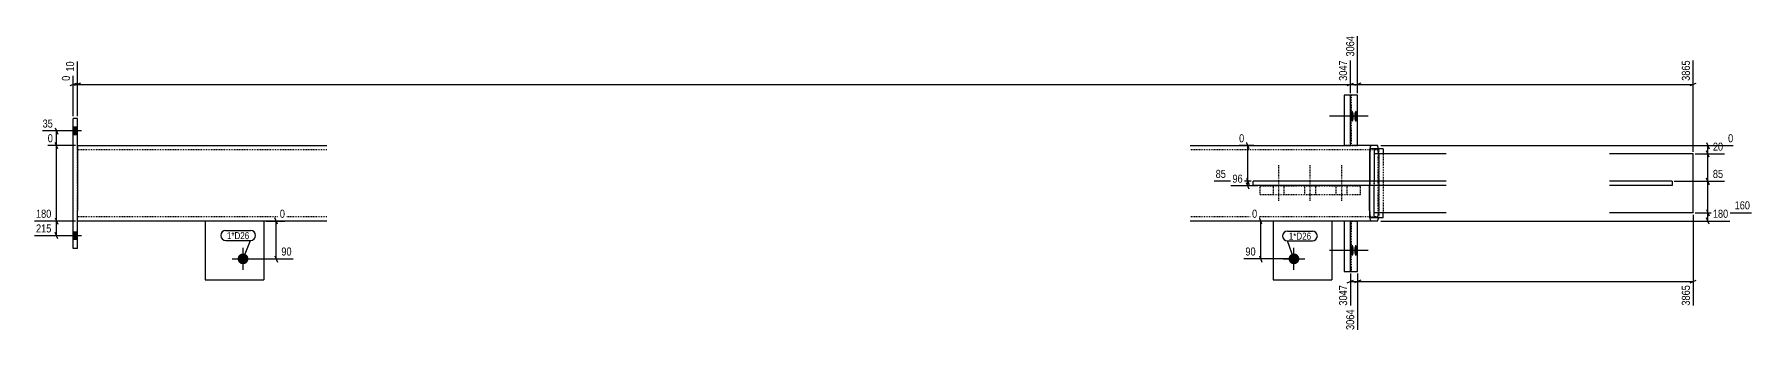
# Model space of a CAD drawing. Header units: millimetres. Extents: x 12 to 36661, y 8 to 829.
# Drawn here: x 10829 to 14926, y 8 to 717 of the extents above; entities that cross this region are included whole.
import ezdxf

# ---------------------------------------------------------------- set-up
doc = ezdxf.new("R2010")
doc.units = ezdxf.units.MM
doc.linetypes.add('DXK_LINE_DOT2', pattern=[3.9198, 1.9599, -1.9599])
for name, color, linetype in [('MÅLSÆTNING', 7, 'Continuous'), ('STÅL', 7, 'Continuous'), ('TEKST', 7, 'Continuous')]:
    doc.layers.add(name, color=color, linetype=linetype)
doc.styles.add('Arial Narrow', font='ARIALN.TTF', dxfattribs={"height": 0.2})

msp = doc.modelspace()

# ---------------------------------------------------------------- hatches: boundary and pattern name
at = {"layer": 'STÅL', "linetype": 'Continuous'}
for points in [[(13969.3, 521.5), (13969.4, 524.2), (13969.6, 526.8), (13970, 529.1), (13970.6, 531.1), (13971.2, 532.7), (13972, 533.9), (13972.8, 534.4), (13973.6, 534.4), (13974.4, 533.9), (13975.1, 532.7), (13975.8, 531.1), (13976.3, 529.1), (13976.7, 526.8), (13977, 524.2), (13977.1, 521.5), (13977, 518.8), (13976.7, 516.2), (13976.3, 513.8), (13975.8, 511.8), (13975.1, 510.2), (13974.4, 509.1), (13973.6, 508.6), (13972.8, 508.6), (13972, 509.1), (13971.2, 510.2), (13970.6, 511.8), (13970, 513.8), (13969.6, 516.2), (13969.4, 518.8)], [(13977.9, 521.5), (13978, 524.2), (13978.2, 526.8), (13978.6, 529.1), (13979.2, 531.1), (13979.8, 532.7), (13980.5, 533.9), (13981.3, 534.4), (13982.1, 534.4), (13982.9, 533.9), (13983.6, 532.7), (13984.3, 531.1), (13984.8, 529.1), (13985.2, 526.8), (13985.5, 524.2), (13985.5, 521.5), (13985.5, 518.8), (13985.2, 516.2), (13984.8, 513.8), (13984.3, 511.8), (13983.6, 510.2), (13982.9, 509.1), (13982.1, 508.6), (13981.3, 508.6), (13980.5, 509.1), (13979.8, 510.2), (13979.2, 511.8), (13978.6, 513.8), (13978.2, 516.2), (13978, 518.8)], [(10931.7, 477.5), (10931.7, 495.5), (10921.7, 495.5), (10921.7, 477.5)], [(10931.7, 477.5), (10931.7, 495.5), (10921.7, 495.5), (10921.7, 477.5)], [(10931.7, 227.5), (10931.7, 245.5), (10921.7, 245.5), (10921.7, 227.5)], [(10931.7, 227.5), (10931.7, 245.5), (10921.7, 245.5), (10921.7, 227.5)], [(13969.3, 201.5), (13969.4, 204.2), (13969.6, 206.8), (13970, 209.1), (13970.6, 211.1), (13971.2, 212.7), (13972, 213.9), (13972.8, 214.4), (13973.6, 214.4), (13974.4, 213.9), (13975.1, 212.7), (13975.8, 211.1), (13976.3, 209.1), (13976.7, 206.8), (13977, 204.2), (13977.1, 201.5), (13977, 198.8), (13976.7, 196.2), (13976.3, 193.8), (13975.8, 191.8), (13975.1, 190.2), (13974.4, 189.1), (13973.6, 188.6), (13972.8, 188.6), (13972, 189.1), (13971.2, 190.2), (13970.6, 191.8), (13970, 193.8), (13969.6, 196.2), (13969.4, 198.8)], [(13977.9, 201.5), (13978, 204.2), (13978.2, 206.8), (13978.6, 209.1), (13979.2, 211.1), (13979.8, 212.7), (13980.5, 213.9), (13981.3, 214.4), (13982.1, 214.4), (13982.9, 213.9), (13983.6, 212.7), (13984.3, 211.1), (13984.8, 209.1), (13985.2, 206.8), (13985.5, 204.2), (13985.5, 201.5), (13985.5, 198.8), (13985.2, 196.2), (13984.8, 193.8), (13984.3, 191.8), (13983.6, 190.2), (13982.9, 189.1), (13982.1, 188.6), (13981.3, 188.6), (13980.5, 189.1), (13979.8, 190.2), (13979.2, 191.8), (13978.6, 193.8), (13978.2, 196.2), (13978, 198.8)], [(11326.7, 194.5, -1), (11326.7, 168.5, -1)], [(13834.2, 194.5, -1), (13834.2, 168.5, -1)]]:
    msp.add_hatch(color=96, dxfattribs=at).paths.add_polyline_path(points)

# ---------------------------------------------------------------- linework, layer by layer
at = {"layer": 'MÅLSÆTNING', "color": 7, "linetype": 'Continuous'}
for p, q in [((13986, 576.5), (13986, 712.7)), ((10921.7, 521.5), (10921.7, 618.1)), ((10931.7, 521.5), (10931.7, 652.3)), ((13968.9, 576.5), (13968.9, 654.7)), ((14786.7, 436.5), (14786.7, 654.7)), ((10914.2, 594.4), (10929.2, 600.4)), ((10921.7, 597.4), (10931.7, 597.4)), ((10939.2, 600.4), (10924.2, 594.4)), ((13961.4, 594.4), (13976.4, 600.4)), ((13961.4, 594.4), (13976.4, 600.4)), ((13968.9, 597.4), (13986, 597.4)), ((13993.5, 600.4), (13978.5, 594.4)), ((13993.5, 600.4), (13978.5, 594.4)), ((13986, 597.4), (14786.7, 597.4)), ((14779.2, 594.4), (14794.2, 600.4)), ((10878.5, 494), (10884.5, 479)), ((10916.7, 486.5), (10848.6, 486.5)), ((10926.7, 451.5), (10860.8, 451.5)), ((10926.7, 451.5), (10860.8, 451.5)), ((10884.5, 444), (10878.5, 459)), ((10884.5, 444), (10878.5, 459)), ((10881.5, 451.5), (10881.5, 486.5)), ((10881.5, 271.5), (10881.5, 451.5)), ((13738.6, 451.5), (13703.3, 451.5)), ((13727, 444), (13721, 459)), ((13724, 366.5), (13724, 451.5)), ((14791.7, 431.5), (14861.7, 431.5)), ((14824.5, 424), (14818.5, 439)), ((14821.5, 366.5), (14821.5, 431.5)), ((13721, 374), (13727, 359)), ((13721, 374), (13727, 359)), ((14818.5, 374), (14824.5, 359)), ((14824.5, 359), (14818.5, 374)), ((13731.7, 366.5), (13643.8, 366.5)), ((13731.7, 366.5), (13643.8, 366.5)), ((13748.2, 355.2), (13683.8, 355.2)), ((13727, 347.7), (13721, 362.7)), ((13724, 355.2), (13724, 366.5)), ((14741.7, 366.5), (14861.7, 366.5)), ((14741.7, 366.5), (14861.7, 366.5)), ((14821.5, 291.5), (14821.5, 366.5)), ((14791.7, 291.5), (14925.9, 291.5)), ((14791.7, 291.5), (14925.9, 291.5)), ((14818.5, 299), (14824.5, 284)), ((14818.5, 299), (14824.5, 284)), ((14821.5, 271.5), (14821.5, 291.5)), ((10926.7, 271.5), (10829.2, 271.5)), ((10926.7, 271.5), (10829.2, 271.5)), ((10878.5, 279), (10884.5, 264)), ((10878.5, 279), (10884.5, 264)), ((10881.5, 236.5), (10881.5, 271.5)), ((11381.7, 271.5), (11426.7, 271.5)), ((11409, 264), (11403, 279)), ((11406, 181.5), (11406, 271.5)), ((13779.2, 271.5), (13734.2, 271.5)), ((13757.9, 264), (13751.9, 279)), ((13754.9, 181.5), (13754.9, 271.5)), ((14041.5, 271.5), (14873.9, 271.5)), ((14786.7, 286.5), (14786.7, 70)), ((14824.5, 264), (14818.5, 279)), ((10916.7, 236.5), (10829.2, 236.5)), ((10884.5, 229), (10878.5, 244)), ((11331.7, 181.5), (11446.2, 181.5)), ((11403, 189), (11409, 174)), ((13829.2, 181.5), (13714.7, 181.5)), ((13751.9, 189), (13757.9, 174)), ((13961.5, 124.3), (13976.5, 130.3)), ((13969, 146.5), (13969, 70)), ((13969, 127.3), (13986, 127.3)), ((13993.5, 130.3), (13978.5, 124.3)), ((13993.5, 130.3), (13978.5, 124.3)), ((13986, 146.5), (13986, 12)), ((13986, 146.5), (13986, 12)), ((13986, 127.3), (14786.7, 127.3)), ((14779.2, 124.3), (14794.2, 130.3))]:
    msp.add_line(p, q, dxfattribs=at)
at = {"layer": 'STÅL', "color": 2, "linetype": 'Continuous'}
for p, q in [((13986, 571.5), (13954, 571.5)), ((13954, 571.5), (13954, 451.5)), ((13968.9, 451.5), (13968.9, 571.5)), ((13986, 451.5), (13986, 571.5)), ((10931.7, 516.5), (10921.7, 516.5)), ((10921.7, 206.5), (10921.7, 516.5)), ((10931.7, 442.2), (10931.7, 516.5)), ((10931.7, 451.5), (11526.7, 451.5)), ((13586.7, 451.5), (13954, 451.5)), ((13954, 451.5), (13968.9, 451.5)), ((13969.6, 451.5), (13968.9, 451.5)), ((14033.4, 451.5), (13969.6, 451.5)), ((14017.4, 451.5), (14016.3, 449.6)), ((14034.6, 449.6), (14033.4, 451.5)), ((10931.7, 442.2), (10931.7, 426.5)), ((10931.7, 426.5), (10931.7, 296.5)), ((14014.6, 436.1), (14014.4, 426.5)), ((14014.4, 426.5), (14014.4, 366.5)), ((14015.3, 444.2), (14014.6, 436.1)), ((14016.3, 449.6), (14015.3, 444.2)), ((14015.3, 444), (14015.3, 366.5)), ((14047.3, 444), (14015.3, 444)), ((14025.3, 444), (14025.3, 366.5)), ((14197.3, 431.5), (14025.5, 431.5)), ((14025.5, 431.5), (14025.5, 366.5)), ((14035.6, 444.2), (14034.6, 449.6)), ((14035.6, 444), (14035.6, 444.2)), ((14047.3, 444), (14047.3, 431.5)), ((14786.7, 431.5), (14586.7, 431.5)), ((14786.7, 291.5), (14786.7, 431.5)), ((13736.7, 356.5), (13736.7, 366.5)), ((14197.3, 366.5), (13736.7, 366.5)), ((14197.3, 356.5), (13736.7, 356.5)), ((14014.4, 296.5), (14014.4, 356.5)), ((14015.3, 279), (14015.3, 356.5)), ((14025.3, 279), (14025.3, 356.5)), ((14025.5, 291.5), (14025.5, 356.5)), ((14736.7, 366.5), (14586.7, 366.5)), ((14736.7, 356.5), (14586.7, 356.5)), ((14736.7, 366.5), (14736.7, 356.5)), ((10931.7, 280.8), (10931.7, 296.5)), ((14014.4, 296.5), (14014.6, 286.9)), ((14014.6, 286.9), (14015.3, 278.8)), ((14197.3, 291.5), (14025.5, 291.5)), ((14047.3, 279), (14047.3, 291.5)), ((14786.7, 291.5), (14586.7, 291.5)), ((10931.7, 206.5), (10931.7, 280.8)), ((11526.7, 271.5), (10931.7, 271.5)), ((11236.7, 271.5), (11236.7, 131.5)), ((11376.7, 271.5), (11376.7, 131.5)), ((13954, 271.5), (13586.7, 271.5)), ((13784.2, 271.5), (13784.2, 131.5)), ((13924.2, 271.5), (13924.2, 131.5)), ((13954, 271.5), (13954, 151.5)), ((13968.9, 271.5), (13954, 271.5)), ((13969.6, 271.5), (13968.9, 271.5)), ((13968.9, 151.5), (13968.9, 271.5)), ((14033.4, 271.5), (13969.6, 271.5)), ((13986, 151.5), (13986, 271.5)), ((14047.3, 279), (14015.3, 279)), ((14015.3, 278.8), (14016.3, 273.4)), ((14016.3, 273.4), (14017.4, 271.5)), ((14033.4, 271.5), (14034.6, 273.4)), ((14034.6, 273.4), (14035.6, 278.8)), ((14035.6, 278.8), (14035.6, 279)), ((10931.7, 206.5), (10921.7, 206.5)), ((11236.7, 131.5), (11376.7, 131.5)), ((13784.2, 131.5), (13924.2, 131.5)), ((13954, 151.5), (13986, 151.5))]:
    msp.add_line(p, q, dxfattribs=at)
at = {"layer": 'STÅL', "color": 7, "linetype": 'DXK_LINE_DOT2'}
for p, q in [((13971.1, 451.5), (13971.1, 571.5)), ((10931.7, 451.5), (10931.7, 442.2)), ((13968.9, 451.5), (13954, 451.5)), ((13968.9, 451.5), (13986, 451.5)), ((10931.7, 280.8), (10931.7, 442.2)), ((11526.7, 441.5), (10931.7, 441.5)), ((14033.4, 441.5), (13586.7, 441.5)), ((14015.6, 426.5), (14015.7, 432.2)), ((14015.6, 296.5), (14015.6, 426.5)), ((14015.7, 432.2), (14016.1, 437.1)), ((14016.1, 437.1), (14016.7, 440.3)), ((14016.7, 440.3), (14017.4, 441.5)), ((14033.4, 441.5), (14034.1, 440.3)), ((14034.1, 440.3), (14034.7, 437.1)), ((14034.7, 437.1), (14035.1, 432.2)), ((14035.1, 432.2), (14035.2, 426.5)), ((14035.2, 296.5), (14035.2, 426.5)), ((14036.2, 436.1), (14035.6, 444)), ((14036.5, 426.5), (14036.2, 436.1)), ((14036.5, 296.5), (14036.5, 426.5)), ((14037.3, 279), (14037.3, 444)), ((14047.3, 431.5), (14047.3, 291.5)), ((13753.2, 335.2), (13753.2, 355.2)), ((13753.2, 355.2), (13993.2, 355.2)), ((13753.2, 335.2), (13993.2, 335.2)), ((13993.2, 335.2), (13993.2, 355.2)), ((14014.4, 366.5), (14014.4, 356.5)), ((14015.3, 366.5), (14015.3, 356.5)), ((14025.3, 366.5), (14025.3, 356.5)), ((14025.5, 356.5), (14025.5, 366.5)), ((14015.7, 290.7), (14015.6, 296.5)), ((14016.1, 285.9), (14015.7, 290.7)), ((14035.1, 290.7), (14034.7, 285.9)), ((14035.2, 296.5), (14035.1, 290.7)), ((14035.6, 279), (14036.2, 286.9)), ((14036.2, 286.9), (14036.5, 296.5)), ((11526.7, 281.5), (10931.7, 281.5)), ((10931.7, 271.5), (10931.7, 280.8)), ((11376.7, 271.5), (11236.7, 271.5)), ((14033.4, 281.5), (13586.7, 281.5)), ((13924.2, 271.5), (13784.2, 271.5)), ((13968.9, 271.5), (13954, 271.5)), ((13968.9, 271.5), (13986, 271.5)), ((13971.1, 151.5), (13971.1, 271.5)), ((14016.7, 282.6), (14016.1, 285.9)), ((14017.4, 281.5), (14016.7, 282.6)), ((14034.1, 282.6), (14033.4, 281.5)), ((14034.7, 285.9), (14034.1, 282.6))]:
    msp.add_line(p, q, dxfattribs=at)
at = {"layer": 'STÅL', "color": 96, "linetype": 'Continuous'}
for p, q in [((10931.7, 495.5), (10921.7, 495.5)), ((10931.7, 495.5), (10921.7, 495.5)), ((14003, 521.5), (13918.6, 521.5)), ((14011.5, 521.5), (13927.1, 521.5)), ((10941.7, 486.5), (10876.7, 486.5)), ((10941.7, 486.5), (10876.7, 486.5)), ((10931.7, 477.5), (10921.7, 477.5)), ((10931.7, 477.5), (10921.7, 477.5)), ((10941.7, 236.5), (10876.7, 236.5)), ((10941.7, 236.5), (10876.7, 236.5)), ((10931.7, 245.5), (10921.7, 245.5)), ((10931.7, 245.5), (10921.7, 245.5)), ((10931.7, 227.5), (10921.7, 227.5)), ((10931.7, 227.5), (10921.7, 227.5)), ((11326.7, 155.5), (11326.7, 207.5)), ((13834.2, 155.5), (13834.2, 207.5)), ((11300.7, 181.5), (11352.7, 181.5)), ((13808.2, 181.5), (13860.2, 181.5)), ((14003, 201.5), (13918.6, 201.5)), ((14011.5, 201.5), (13927.1, 201.5))]:
    msp.add_line(p, q, dxfattribs=at)
at = {"layer": 'STÅL', "color": 96, "linetype": 'DXK_LINE_DOT2'}
for p, q in [((13798.2, 320.2), (13798.2, 405.2)), ((13873.2, 320.2), (13873.2, 405.2)), ((13948.2, 320.2), (13948.2, 405.2)), ((13785.2, 335.2), (13785.2, 355.2)), ((13811.2, 335.2), (13811.2, 355.2)), ((13860.2, 335.2), (13860.2, 355.2)), ((13886.2, 335.2), (13886.2, 355.2)), ((13935.2, 335.2), (13935.2, 355.2)), ((13961.2, 335.2), (13961.2, 355.2))]:
    msp.add_line(p, q, dxfattribs=at)

# ---------------------------------------------------------------- wipeouts: each hides what was drawn before it
at = {"color": 0}
msp.add_wipeout([(11341.6, 228.5), (11341.6, 246), (11288.3, 246), (11288.3, 228.5)], dxfattribs=at).dxf.layer = 'TEKST'

# ---------------------------------------------------------------- next in the draw order: wipeouts: each hides what was drawn before it
at = {"color": 0, "linetype": 'Continuous'}
for points in [[(13982, 716.7), (13954, 716.7), (13954, 659.9), (13982, 659.9)], [(10927.7, 656.3), (10899.7, 656.3), (10899.7, 623.9), (10927.7, 623.9)], [(14782.7, 658.7), (14754.7, 658.7), (14754.7, 601.9), (14782.7, 601.9)], [(10877, 490.5), (10877, 518.5), (10844.6, 518.5), (10844.6, 490.5)], [(13719.5, 455.5), (13719.5, 483.5), (13699.3, 483.5), (13699.3, 455.5)], [(14862, 435.5), (14862, 463.5), (14829.7, 463.5), (14829.7, 435.5)], [(13675.8, 370.5), (13675.8, 398.5), (13643.4, 398.5), (13643.4, 370.5)], [(14862, 370.5), (14862, 398.5), (14829.7, 398.5), (14829.7, 370.5)], [(10873.4, 275.5), (10873.4, 303.5), (10828.8, 303.5), (10828.8, 275.5)], [(11430.7, 275.5), (11430.7, 303.5), (11410.5, 303.5), (11410.5, 275.5)], [(13750.4, 275.5), (13750.4, 303.5), (13730.2, 303.5), (13730.2, 275.5)], [(14926.2, 295.5), (14926.2, 323.5), (14881.7, 323.5), (14881.7, 295.5)], [(11446.6, 185.5), (11446.6, 213.5), (11414.2, 213.5), (11414.2, 185.5)], [(13746.7, 185.5), (13746.7, 213.5), (13714.4, 213.5), (13714.4, 185.5)], [(14782.7, 122.7), (14754.7, 122.7), (14754.7, 66), (14782.7, 66)], [(13982, 64.7), (13954, 64.7), (13954, 8), (13982, 8)]]:
    msp.add_wipeout(points, dxfattribs=at).dxf.layer = 'MÅLSÆTNING'
at = {"color": 0}
for points in [[(11341.6, 228.5), (11341.6, 246), (11288.3, 246), (11288.3, 228.5)], [(13875.2, 227.3), (13875.2, 244.8), (13821.9, 244.8), (13821.9, 227.3)]]:
    msp.add_wipeout(points, dxfattribs=at).dxf.layer = 'TEKST'

# ---------------------------------------------------------------- next in the draw order: linework, layer by layer
at = {"layer": 'MÅLSÆTNING', "color": 7, "linetype": 'Continuous'}
for p, q in [((13986, 576.5), (13986, 712.7)), ((13968.9, 576.5), (13968.9, 654.7)), ((14041.5, 451.5), (14882.2, 451.5)), ((14818.5, 459), (14824.5, 444)), ((14821.5, 431.5), (14821.5, 451.5)), ((14791.7, 431.5), (14861.7, 431.5)), ((14824.5, 424), (14818.5, 439))]:
    msp.add_line(p, q, dxfattribs=at)
at = {"layer": 'TEKST', "color": 7, "linetype": 'Continuous'}
for p, q in [((11285.3, 249), (11344.6, 249)), ((11285.3, 225.5), (11344.6, 225.5)), ((11326.7, 181.5), (11344.6, 225.5))]:
    msp.add_line(p, q, dxfattribs=at)
for centre, start, end in [((11285.3, 237.3), 90, 270), ((11344.6, 237.3), 270, 90)]:
    msp.add_arc(centre, 11.8, start, end, dxfattribs=at)

# ---------------------------------------------------------------- next in the draw order: texts
at = {"layer": 'MÅLSÆTNING', "color": 3, "linetype": 'Continuous', "style": 'Arial Narrow'}
for s, p in [('3064', (13978, 663.9)), ('3865', (14778.7, 605.9)), ('3865', (14778.7, 70))]:
    msp.add_text(s, height=19.09, rotation=90.0002, dxfattribs=at).set_placement(p)
for s, height, p in [('35', 19.09, (10848.6, 494.5)), ('0', 19.1, (13703.3, 459.5)), ('20', 19.09, (14833.7, 439.5)), ('85', 19.09, (14833.7, 374.5)), ('0', 19.1, (11414.5, 279.5)), ('0', 19.1, (13734.2, 279.5)), ('90', 19.09, (11418.2, 189.5)), ('90', 19.09, (13718.4, 189.5))]:
    msp.add_text(s, height=height, dxfattribs=at).set_placement(p)
at = {"layer": 'TEKST', "color": 3, "style": 'Arial Narrow'}
msp.add_text('1*D26', height=16.7, dxfattribs=at).set_placement((11288.3, 228.5))

# ---------------------------------------------------------------- next in the draw order: wipeouts: each hides what was drawn before it
at = {"color": 0, "linetype": 'Continuous'}
for points in [[(10917.7, 622.1), (10889.7, 622.1), (10889.7, 601.9), (10917.7, 601.9)], [(13715.8, 359.2), (13715.8, 387.2), (13683.4, 387.2), (13683.4, 359.2)], [(14874.2, 275.5), (14874.2, 303.5), (14829.7, 303.5), (14829.7, 275.5)], [(10873.4, 240.5), (10873.4, 268.5), (10828.8, 268.5), (10828.8, 240.5)], [(13965, 122.7), (13937, 122.7), (13937, 66), (13965, 66)]]:
    msp.add_wipeout(points, dxfattribs=at).dxf.layer = 'MÅLSÆTNING'
at = {"color": 0}
msp.add_wipeout([(13875.2, 227.3), (13875.2, 244.8), (13821.9, 244.8), (13821.9, 227.3)], dxfattribs=at).dxf.layer = 'TEKST'

# ---------------------------------------------------------------- next in the draw order: linework, layer by layer
at = {"layer": 'MÅLSÆTNING', "color": 7, "linetype": 'Continuous'}
for p, q in [((10931.7, 521.5), (10931.7, 652.3)), ((10939.2, 600.4), (10924.2, 594.4)), ((10931.7, 597.4), (13968.9, 597.4))]:
    msp.add_line(p, q, dxfattribs=at)
at = {"layer": 'TEKST', "color": 7, "linetype": 'Continuous'}
for p, q in [((13818.9, 247.8), (13878.2, 247.8)), ((13834.2, 181.5), (13818.9, 224.3)), ((13818.9, 224.3), (13878.2, 224.3))]:
    msp.add_line(p, q, dxfattribs=at)
for centre, start, end in [((13818.9, 236.1), 90, 270), ((13878.2, 236.1), 270, 90)]:
    msp.add_arc(centre, 11.8, start, end, dxfattribs=at)

# ---------------------------------------------------------------- next in the draw order: texts
at = {"layer": 'MÅLSÆTNING', "color": 3, "linetype": 'Continuous', "style": 'Arial Narrow'}
for s, height, p in [('0', 19.1, (10913.7, 605.9)), ('10', 19.09, (10923.7, 627.9)), ('3047', 19.09, (13961, 70)), ('3064', 19.09, (13978, 12))]:
    msp.add_text(s, height=height, rotation=90.0002, dxfattribs=at).set_placement(p)
for s, p in [('85', (13647.4, 374.5)), ('96', (13687.4, 363.2)), ('180', (10832.8, 279.5)), ('180', (14833.7, 279.5)), ('160', (14885.7, 299.5)), ('215', (10832.8, 244.5))]:
    msp.add_text(s, height=19.09, dxfattribs=at).set_placement(p)
at = {"layer": 'TEKST', "color": 3, "style": 'Arial Narrow'}
msp.add_text('1*D26', height=16.7, dxfattribs=at).set_placement((13821.9, 227.3))

# ---------------------------------------------------------------- next in the draw order: wipeouts: each hides what was drawn before it
at = {"color": 0, "linetype": 'Continuous'}
for points in [[(10877, 455.5), (10877, 483.5), (10856.8, 483.5), (10856.8, 455.5)], [(14886.2, 455.5), (14886.2, 483.5), (14866, 483.5), (14866, 455.5)]]:
    msp.add_wipeout(points, dxfattribs=at).dxf.layer = 'MÅLSÆTNING'

# ---------------------------------------------------------------- next in the draw order: texts
at = {"layer": 'MÅLSÆTNING', "color": 3, "linetype": 'Continuous', "style": 'Arial Narrow'}
for p in [(10860.8, 459.5), (14870, 459.5)]:
    msp.add_text('0', height=19.1, dxfattribs=at).set_placement(p)

# ---------------------------------------------------------------- next in the draw order: wipeouts: each hides what was drawn before it
at = {"color": 0, "linetype": 'Continuous'}
msp.add_wipeout([(13964.9, 658.7), (13936.9, 658.7), (13936.9, 601.9), (13964.9, 601.9)], dxfattribs=at).dxf.layer = 'MÅLSÆTNING'

# ---------------------------------------------------------------- next in the draw order: texts
at = {"layer": 'MÅLSÆTNING', "color": 3, "linetype": 'Continuous', "style": 'Arial Narrow'}
msp.add_text('3047', height=19.09, rotation=90.0002, dxfattribs=at).set_placement((13960.9, 605.9))

doc.saveas('drawing.dxf')
